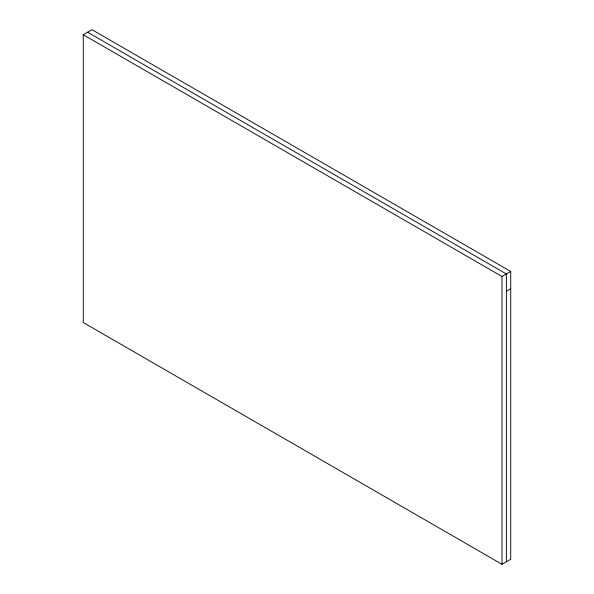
<?xml version="1.0" encoding="UTF-8"?>
<svg xmlns="http://www.w3.org/2000/svg" width="594" height="594" viewBox="0 0 594 594"><rect width="100%" height="100%" fill="white"/><g stroke="black" fill="none" stroke-linecap="round" stroke-linejoin="round"><path stroke-width="0.89" d="M83.271 34.734L91.996 29.7L510.729 271.458L510.729 559.266L502.004 564.3L83.271 322.542L83.271 34.734L502.004 276.492L510.729 271.458M506.37 291.246L510.729 288.721M87.63 32.217L506.37 273.975L506.37 561.783M502.004 276.492L502.004 564.3"/></g></svg>
